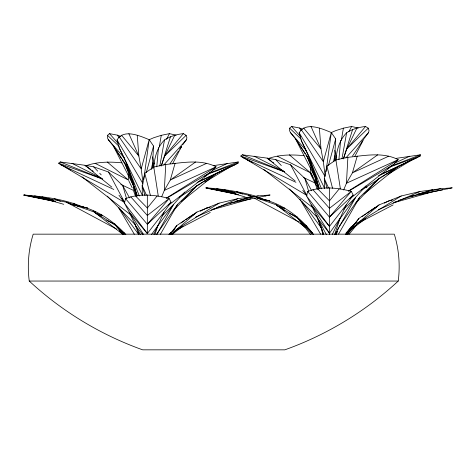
<?xml version="1.0" encoding="UTF-8"?>
<svg xmlns="http://www.w3.org/2000/svg" width="476" height="476" viewBox="0 0 476 476"><rect width="100%" height="100%" fill="white"/><g stroke="black" fill="none" stroke-linecap="round" stroke-linejoin="round"><path stroke-width="0.71" d="M120.934 136.481L117.495 135.172L109.528 133.643L107.505 135.327L107.427 137.76L108.26 139.67L113.401 146.072L124.724 162.976L134.065 184.515M302.379 129.067L299.624 128.02L291.657 126.485L289.64 128.169L289.557 130.602L290.39 132.518L295.536 138.921L306.853 155.825L316.784 178.702M153.813 167.421C154.403 157.508 157.342 147.143 164.494 139.932C170.176 136.231 176.667 134.363 183.367 133.643L186.128 135.327L186.901 137.76L186.461 139.67L182.617 144.912M335.943 160.263C336.532 150.356 339.471 139.992 346.623 132.78C352.305 129.073 358.803 127.211 365.497 126.485L368.257 128.169L369.031 130.602L368.597 132.518L364.318 138.338M152.344 168.07L153.558 146.072L149.166 139.67C139.736 135.844 123.712 128.55 117.054 139.932L119.137 147.655L126.295 162.976L139.331 195.993M334.473 160.912L335.687 138.921L331.296 132.518C321.865 128.693 305.842 121.392 299.184 132.78L301.266 140.497L308.43 155.825L321.461 188.841M168.95 204.942L211.088 171.991L216.08 166.826C200.682 158.859 182.266 162.81 165.755 164.464L164.315 190.388L161.804 196.493M349.914 198.706L393.218 164.839L398.21 159.668C382.817 151.707 364.402 155.652 347.885 157.312L346.445 183.236L343.654 190.019M156.771 166.82L158.484 147.655M338.9 159.662L340.614 140.497M398.239 281.048C400.257 265.376 398.959 249.263 394.295 234.162L33.195 234.162C28.53 249.263 27.227 265.376 29.244 281.048C61.898 311.322 100.722 334.872 142.657 349.836L284.826 349.836C326.768 334.872 365.592 311.322 398.239 281.048L29.244 281.048M143.77 179.666L149.166 139.67L141.199 168.891L142.99 182.588M326 171.782L331.296 132.518L323.329 161.733L325.221 176.156M153.272 168.07L153.98 162.976M335.407 160.912L336.11 155.825M133.542 189.668L133.946 186.788M315.975 180.356L315.576 183.236L316.51 185.949M159.299 146.751L161.269 135.327L169.468 133.643L176.114 135.172M341.304 140.307L343.404 128.169L351.603 126.485L358.244 128.02M159.835 165.957L164.494 139.932M341.964 158.8L346.623 132.78M165.755 164.464L153.778 167.04L144.775 173.264L142.187 185.622L142.372 195.725M347.885 157.312L335.907 159.882L326.905 166.112L324.323 178.47L324.501 188.567M151.231 169.51L152.641 162.976M333.521 161.632L334.771 155.825M198.98 181.642L235.59 164.464L238 163.197L238.286 161.965L213.284 165.672M380.443 174.799L417.72 157.312L420.135 156.045L420.415 154.807L396.109 158.383M124.45 203.145L125.575 198.659C139.432 193.202 155.051 194.755 169.153 198.51L171.015 202.229L164.095 212.04L147.334 233.532L129.169 212.04L124.45 203.145L147.334 233.532L147.334 195.005M306.58 195.987L307.704 191.507C321.562 186.045 337.187 187.603 351.288 191.352L353.15 195.071L346.225 204.888L329.469 226.38L311.304 204.888L306.58 195.987L329.469 226.38M336.199 234.745L337.139 231.205M146.316 172.574L153.558 146.072M328.446 165.416L335.687 138.921M336.728 233.329L337.335 231.205M337.74 229.789L338.347 227.665M175.12 163.197L170.289 180.023L164.315 190.388L216.08 166.826L166.154 198.278M357.256 156.045L352.418 172.865L346.445 183.236L398.21 159.668L348.908 190.727M161.185 166.094L170.479 136.743M343.321 158.936L352.609 129.591M154.855 234.68L157.907 225.547L164.095 212.04M334.64 234.543L340.042 218.395L346.225 204.888M161.459 165.505L164.702 156.033L174.793 135.172M343.595 158.353L346.837 148.881L356.923 128.02M153.742 234.18L157.907 225.547L151.564 234.46M332.349 234.335L340.042 218.395L329.469 233.24L317.623 218.395L311.304 204.888L329.469 233.24M172.556 163.827L181.421 146.733M354.685 156.669L363.89 138.921M166.439 139.397L169.468 133.643M348.908 131.602L351.603 126.485M156.747 234.716L173.597 204.382L184.759 192.054M334.931 234.662L355.727 197.231L365.919 185.973M160.406 234.275L177.56 204.382L196.963 185.622L216.723 173.264L235.59 164.464M338.525 234.121L359.689 197.231L379.092 178.47L398.858 166.112L417.72 157.312M169.991 163.827L178.512 150.969M352.532 156.063L362.272 141.366M361.873 141.937L362.682 140.729M345.463 234.418L347.682 231.526M156.64 234.21L177.56 204.382M339.198 226.451L359.689 197.231M170.384 234.489L176.804 225.547L196.957 212.04L219.115 203.145L237.839 198.659L258.272 195.898L269.946 195.005L230.033 203.198M347.385 234.489L358.94 218.395L379.092 204.888L401.244 195.987L419.969 191.507L440.407 188.74L452.075 187.853L409.931 196.523L415.078 195.446M157.413 226.463L173.597 204.382L162.108 216.015M339.108 219.906L355.727 197.231L343.714 209.392M169.89 234.198L176.804 225.547M346.034 234.543L358.94 218.395M157.134 195.981L147.334 208.006L135.458 195.898M172.836 234.168L175.174 231.294M339.263 188.829L329.469 200.854L317.593 188.74M348.884 234.478L356.833 224.714M168.849 234.674L171.372 231.985M345.951 233.163L351.621 226.284M348.628 230.384L350.038 228.664M350.979 227.522L356.137 222.256M183.367 133.643L164.702 156.033L186.128 135.327M365.497 126.485L346.837 148.881L368.257 128.169M125.575 198.659L147.334 224.267L169.153 198.51L147.334 215.473L130.751 196.808M307.704 191.507L329.469 217.11L351.288 191.352L329.469 208.315L312.881 189.656M321.401 227.605L320.943 227.647M163.756 165.029L186.461 139.67M345.891 157.877L368.597 132.518M347.944 233.359L352.954 228.016M173.55 210.44L196.963 185.622M355.679 203.282L379.092 178.47M174.008 229.414L175.061 228.385M347.843 231.758L346.272 233.24L347.938 231.8M147.334 224.267L171.015 202.229M329.469 217.11L353.15 195.071M170.813 234.632L196.957 212.04M351.276 228.914L379.092 204.888M181.386 201.556L216.723 173.264L179.678 197.052M364.092 193.94L398.858 166.112L381.568 177.209M70.835 169.986L60.244 164.464L58.667 163.197L60.256 161.965L85.014 165.285L93.653 166.826L108.469 171.991L122.754 185.622L129.561 197.915M252.31 162.506L242.373 157.312L240.802 156.045L242.391 154.807L267.149 158.127L275.782 159.668L290.598 164.839L304.884 178.47L311.691 190.757M171.771 234.638L182.921 226.219M350.378 230.14L365.639 218.621M195.606 161.965L170.289 180.023L206.661 163.322M377.742 154.807L352.418 172.865L388.791 156.164M181.064 223.006L184.652 220.495M185.842 219.662L191.822 215.473L194.41 214.176M362.004 216.693L365.586 214.176M366.782 213.343L373.952 208.315L376.546 207.018M353.15 225.553L351.925 226.38L353.186 225.6M204.454 176.4L211.088 171.991L166.963 198.064M387.19 168.843L393.218 164.839L348.456 191.287M361.808 189.894L380.33 178M169.795 233.532L171.057 232.752M176.114 229.634L219.115 203.145M356.982 223.262L401.244 195.987M205.168 181.951L229.819 167.04L197.052 182.498M365.806 187.8L367.067 187.032M387.928 174.412L411.948 159.882L378.515 175.662M173.71 231.491L210.291 212.433M356.494 223.994L393.075 204.942M200.247 211.255L206.727 208.006L210.309 207.167M384.322 203.127L388.862 200.854L392.438 200.015M85.615 165.904C97.163 161.656 109.813 161.614 121.927 162.846M267.75 158.746C279.299 154.504 291.943 154.456 304.057 155.694M212.236 170.432L227.695 163.322M394.366 163.28L409.824 156.164M149.28 139.67L153.665 137.76L161.269 135.327M195.618 217.121L237.839 198.659M378.426 209.666L419.969 191.507M208.637 173.383L238.286 161.965M390.766 166.225L420.415 154.807M208.785 173.746L238 163.197M390.921 166.588L420.135 156.045M343.404 128.169L335.8 130.602L331.409 132.518L331.689 133.94M191.822 215.473L193.232 215.021M216.58 207.601L250.543 196.808M373.952 208.315L376.076 207.643M398.715 200.45L432.672 189.656M212.379 209.321L215.925 208.262M394.515 202.169L398.055 201.11M211.058 210.053L250.953 198.801M393.188 202.895L433.089 191.65M235.364 201.283L258.272 195.898M417.494 194.125L440.407 188.74M206.727 208.006L208.91 207.56M391.04 200.408L389.588 200.705L391.046 200.402M418.713 194.69L428.912 192.59M432.553 191.834L442.745 189.734M264.983 195.981L269.946 195.005M447.113 188.829L452.075 187.853M236.471 194.059L206.048 187.853C222.667 188.907 239.148 191.566 255.207 195.987M54.341 201.211L23.919 195.005C44.119 196.594 64.653 199.206 83.425 207.191M206.048 187.853C221.864 190.686 238.19 191.596 253.47 196.79M23.919 195.005L47.499 198.51L66.473 202.229L94.266 212.04L115.727 225.547L124.45 234.251M257.474 198.343C280.066 201.61 300.029 216.479 313.547 234.418M205.929 188.038L238.494 194.684M73.899 205.204C93.754 207.601 111.307 219.347 124.902 233.532L125.854 234.674M23.8 195.196L55.638 201.687M211.945 188.829L235.084 193.637M257.498 198.302L269.791 200.854L257.599 198.07M29.815 195.981L52.955 200.795M73.923 205.156L87.661 208.006L71.168 204.246M216.729 188.74L228.92 191.525M34.599 195.898L46.791 198.676M221.792 190.245L245.164 196.945M278.448 206.489L284.826 208.315L277.746 206.144M39.663 197.397L63.742 204.305M96.319 213.647L102.691 215.473L95.616 213.296M224.095 189.656L234.579 192.875M41.965 196.808L53.865 200.467M256.249 197.772L276.395 204.888L297.863 218.395L312.732 233.24L310.388 231.413M240.802 156.045L284.571 171.866M58.667 163.197L102.441 179.018M258.658 197.338L265.56 200.033M93.088 210.963L95.849 212.04M242.391 154.807L284.624 171.771M60.256 161.965L102.495 178.928M236.435 191.507L242.54 194.065M54.3 198.659L60.404 201.223M252.625 196.885L248.603 195.071L251.852 196.808M289.444 213.486L297.476 217.11M71.828 204.644L66.473 202.229L116.465 229.01M106.642 220.34L115.341 224.267M242.373 157.312L295.947 182.296M60.244 164.464L113.812 189.454M303.634 177.578L315.576 183.236L314.321 180.642M120.839 184.42L133.447 190.388L135.083 195.136M277.21 156.164L310.566 172.865L310.352 167.016M254.077 156.164L283.434 170.902M95.081 163.322L128.437 180.023L128.222 174.168M71.947 163.322L101.305 178.06M254.446 198.2L298.595 221.858M303.789 224.636L307.032 226.38L299.826 221.322M122.308 232.139L124.902 233.532L119.494 229.741M73.078 203.145L76.916 205.394M247.103 159.882L306.877 195.446L290.598 164.839M64.968 167.04L124.748 202.597L108.469 171.991M284.809 210.785L276.395 204.888L305.116 227.296M100.87 216.675L94.266 212.04L122.397 233.996M271.308 161.162L267.149 158.127L295.102 180.91M272.492 162.03L273.682 162.899M90.958 169.617L85.014 165.285L111.83 187.133M92.148 170.485L93.332 171.354M263.555 169.283L313.035 207.863M82.003 176.893L130.906 215.015M300.201 223.018L305.33 227.201M119.208 231.098L122.624 233.889M289.325 154.807L309.448 171.919M107.195 161.965L127.318 179.071M289.64 128.169L301.308 139.284M107.505 135.327L119.178 146.435M289.426 188.972L317.641 217.847L316.492 215.128M107.296 196.124L135.505 225.005L134.649 222.964M275.782 159.668L281.328 165.565M93.653 166.826L97.681 171.11M99.698 173.252L101.209 174.859M312.185 234.281L297.863 218.395L310.572 234.478M123.635 234.317L115.727 225.547L122.54 234.168M291.657 126.485L300.802 136.862M109.528 133.643L118.191 143.472M290.39 132.518L306.36 150.708M108.26 139.67L124.712 158.413M303.623 128.02L320.979 148.881L323.329 161.733L301.189 129.591M121.493 135.172L138.843 156.033L141.199 168.891L119.059 136.743M142.782 234.686L135.487 225.547L129.169 212.04L143.389 234.234M301.826 201.407L321.086 227.665L320.806 226.219M119.256 207.964L138.516 234.222M305.604 193.702L306.877 195.446M302.778 190.364L306.598 195.582M121.773 198.528L123.897 201.437M118.952 195.196L124.462 202.74M305.14 153.855L295.536 138.921L314.898 177.054M305.943 155.099L311.548 163.809M121.41 158.52L113.401 146.072L133.101 184.866M122.213 159.763L124.212 162.875M125.015 164.119L129.817 171.586M299.184 132.78L324.935 176.233M299.892 199.135L320.616 234.121M117.054 139.932L143.181 184.028M118.518 207.566L134.339 234.275M299.624 128.02L301.052 130.549M117.495 135.172L118.923 137.701M326.334 234.507L317.623 218.395L323.543 234.192M140.366 234.573L135.487 225.547L138.837 234.478M301.266 140.497L324.549 188.198M119.137 147.655L142.413 195.35M310.959 172.746L315.981 183.135M310.876 173.514L312.756 177.405M310.173 172.99L315.166 183.331M128.746 180.672L132.191 187.8M310.995 126.485L320.979 148.881L319.372 128.169M328.553 187.966L324.323 178.47L327.131 188.49M128.859 133.643L138.843 156.033L137.243 135.327M146.424 195.118L142.187 185.622L145.001 195.648M306.853 155.825L318.765 187.377M124.724 162.976L136.868 195.225M317.885 218.549L321.086 227.665M135.755 225.707L136.493 227.808M137.969 232.014L138.706 234.121M308.43 155.825L319.61 188.871M126.295 162.976L137.481 196.029M315.148 183.284L317.254 189.383M304.884 178.47L308.627 191.263M122.754 185.622L126.497 198.415M318.634 189.055L315.927 179.089L317.986 188.52M321.282 228.373L323.02 234.745M136.505 196.213L133.792 186.241L135.85 195.672M326.905 166.112L332.54 188.288M144.775 173.264L150.41 195.44M316.51 179.089L318.7 188.395M134.381 186.241L136.564 195.553M322.276 229.605L323.365 234.638M334.848 150.333L336.359 158.169M152.582 156.777L153.956 163.899M138.54 232.645L138.814 234.097M335.907 159.882L340.405 188.912M153.778 167.04L158.276 196.07M329.469 187.853L329.469 234.656M181.356 146.685L179.732 149.137L181.356 146.679"/></g></svg>
